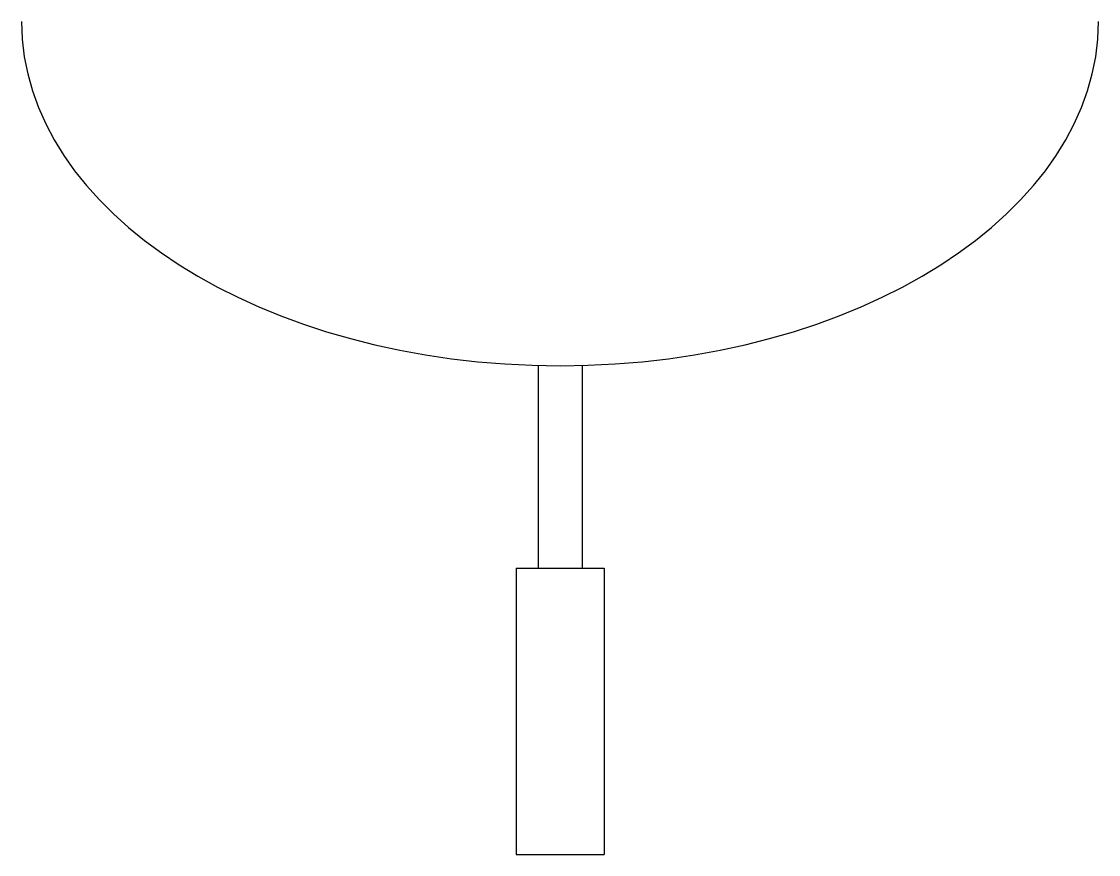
# Model space of a CAD drawing. Extents: x 23.573 to 24.063, y 61.83 to 62.209.
import ezdxf

# ---------------------------------------------------------------- set-up
doc = ezdxf.new("R2010")
doc.units = 0
doc.header["$MEASUREMENT"] = 0
doc.layers.get('0').update_dxf_attribs({"linetype": 'CONTINUOUS'})

msp = doc.modelspace()

# ---------------------------------------------------------------- linework, layer by layer
for p, q in [((23.80801, 62.05256), (23.80801, 61.96034)), ((23.82801, 62.05256), (23.82801, 61.96034)), ((23.79801, 61.96034), (23.79801, 61.83018)), ((23.79801, 61.96034), (23.83801, 61.96034)), ((23.83801, 61.96034), (23.83801, 61.83018)), ((23.79801, 61.83018), (23.83801, 61.83018))]:
    msp.add_line(p, q)
msp.add_ellipse((23.81801, 62.20891), major_axis=(0.24477, 0), ratio=0.639298, start_param=3.141593, end_param=6.283185)

doc.saveas('drawing.dxf')
